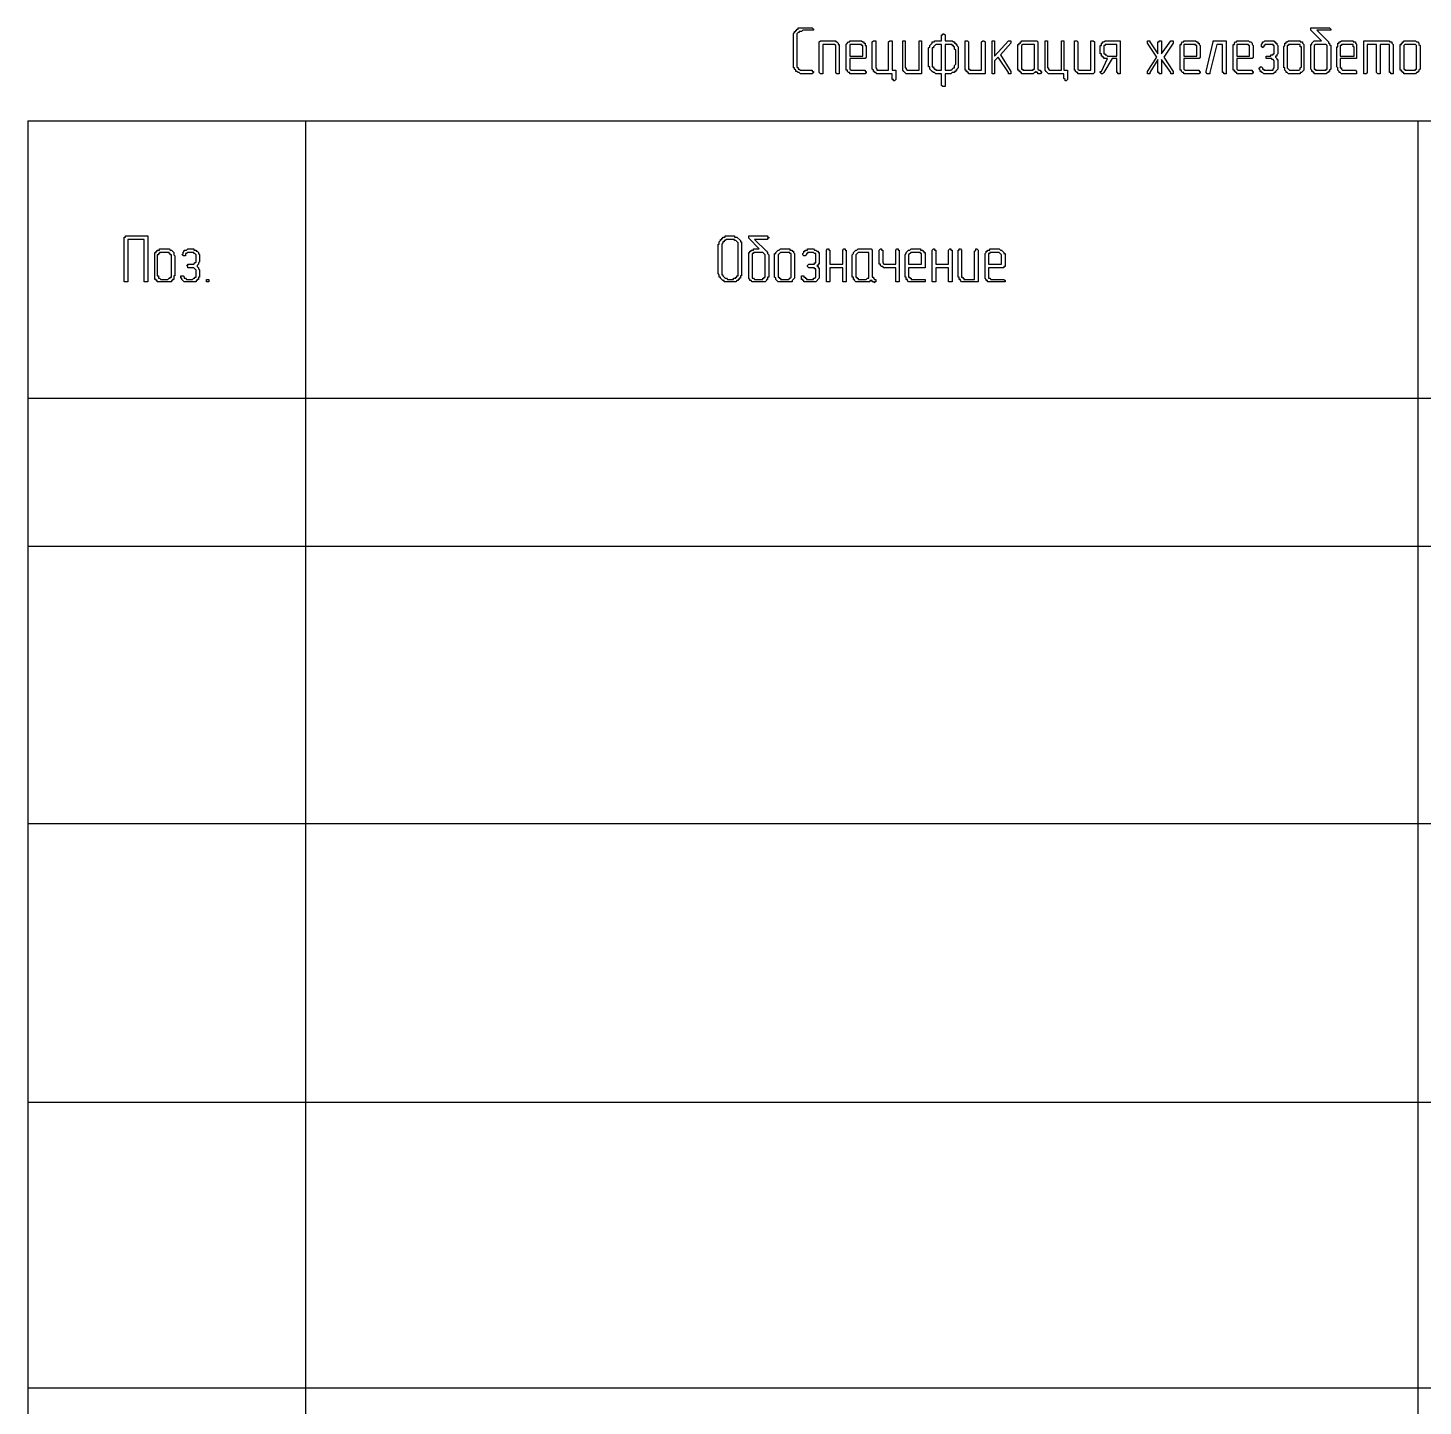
# Model space of a CAD drawing. Header units: millimetres. Extents: x 1 to 1188, y 1 to 840.
# Drawn here: x 999.8 to 1075.1, y 314.7 to 389.2 of the extents above; entities that cross this region are included whole.
import ezdxf

# ---------------------------------------------------------------- set-up
doc = ezdxf.new("R2010")
doc.units = ezdxf.units.MM
doc.layers.add('GEOMETRY', color=7, linetype='Continuous')

msp = doc.modelspace()

# ---------------------------------------------------------------- linework, layer by layer
at = {"layer": 'GEOMETRY'}
for points in [[(1042.042, 386.722), (1041.47, 386.722), (1041.407, 386.785), (1041.344, 386.785), (1041.28, 386.848), (1041.217, 386.848), (1041.217, 386.913), (1041.153, 386.977), (1041.153, 387.04), (1041.09, 387.04), (1041.09, 388.881), (1041.153, 388.944), (1041.153, 389.008), (1041.217, 389.008), (1041.217, 389.071), (1041.28, 389.071), (1041.28, 389.135), (1041.344, 389.135), (1041.344, 389.198), (1042.106, 389.198), (1042.169, 389.135), (1042.169, 389.071), (1041.597, 389.071), (1041.534, 389.008), (1041.407, 389.008), (1041.407, 388.944), (1041.344, 388.944), (1041.28, 388.881), (1041.28, 387.103), (1041.344, 387.04), (1041.344, 386.977), (1041.407, 386.977), (1041.47, 386.913), (1042.106, 386.913), (1042.106, 386.848), (1042.169, 386.848), (1042.169, 386.785), (1042.106, 386.722)], [(1049.091, 386.722), (1048.773, 386.722), (1048.709, 386.785), (1048.646, 386.785), (1048.582, 386.848), (1048.519, 386.913), (1048.456, 386.977), (1048.456, 387.103), (1048.392, 387.103), (1048.392, 388.119), (1048.456, 388.182), (1048.456, 388.246), (1048.582, 388.373), (1048.582, 388.436), (1048.709, 388.436), (1048.709, 388.501), (1049.091, 388.501), (1049.091, 388.818), (1049.154, 388.818), (1049.154, 388.881), (1049.218, 388.881), (1049.281, 388.818), (1049.281, 388.501), (1049.663, 388.501), (1049.726, 388.436), (1049.789, 388.436), (1049.789, 388.373), (1049.853, 388.373), (1049.853, 388.309), (1049.916, 388.309), (1049.916, 388.246), (1049.98, 388.182), (1049.98, 387.04), (1049.916, 386.977), (1049.916, 386.913), (1049.853, 386.913), (1049.853, 386.848), (1049.789, 386.848), (1049.789, 386.785), (1049.663, 386.785), (1049.598, 386.722), (1049.281, 386.722), (1049.281, 386.023), (1049.154, 386.023), (1049.091, 386.088)], [(1069.982, 388.436), (1069.982, 388.373), (1070.045, 388.373), (1070.045, 388.309), (1070.109, 388.246), (1070.109, 386.977), (1070.045, 386.913), (1070.045, 386.848), (1069.982, 386.848), (1069.982, 386.785), (1069.919, 386.785), (1069.855, 386.722), (1069.22, 386.722), (1069.22, 386.785), (1069.156, 386.785), (1069.156, 386.848), (1069.093, 386.848), (1069.093, 386.913), (1069.03, 386.977), (1069.03, 388.309), (1069.093, 388.309), (1069.093, 388.373), (1069.156, 388.436), (1069.22, 388.501), (1069.602, 388.501), (1069.03, 389.071), (1069.03, 389.198), (1070.045, 389.198), (1070.109, 389.135), (1070.109, 389.071), (1069.347, 389.071)], [(1043.566, 386.785), (1043.566, 386.722), (1043.439, 386.722), (1043.376, 386.785), (1043.376, 388.246), (1043.313, 388.309), (1042.677, 388.309), (1042.677, 386.722), (1042.551, 386.722), (1042.486, 386.785), (1042.486, 388.436), (1042.551, 388.501), (1043.376, 388.501), (1043.376, 388.436), (1043.439, 388.436), (1043.503, 388.373), (1043.503, 388.309), (1043.566, 388.309)], [(1044.138, 387.547), (1044.138, 386.977), (1044.202, 386.913), (1044.964, 386.913), (1044.964, 386.848), (1045.027, 386.848), (1045.027, 386.785), (1044.964, 386.722), (1044.138, 386.722), (1044.138, 386.785), (1044.073, 386.785), (1044.01, 386.848), (1044.01, 386.913), (1043.947, 386.913), (1043.947, 388.309), (1044.073, 388.436), (1044.138, 388.436), (1044.138, 388.501), (1044.772, 388.501), (1044.835, 388.436), (1044.9, 388.436), (1044.9, 388.373), (1044.964, 388.373), (1044.964, 388.246), (1045.027, 388.246), (1045.027, 387.61), (1044.964, 387.547)], [(1044.138, 387.675), (1044.835, 387.675), (1044.835, 388.246), (1044.772, 388.246), (1044.772, 388.309), (1044.138, 388.309)], [(1046.233, 386.913), (1046.233, 388.436), (1046.296, 388.501), (1046.423, 388.501), (1046.423, 386.913), (1046.614, 386.913), (1046.614, 386.405), (1046.551, 386.341), (1046.488, 386.341), (1046.488, 386.405), (1046.423, 386.405), (1046.423, 386.722), (1045.598, 386.722), (1045.534, 386.785), (1045.471, 386.785), (1045.471, 386.848), (1045.407, 386.848), (1045.407, 386.913), (1045.344, 386.977), (1045.344, 388.436), (1045.407, 388.501), (1045.534, 388.501), (1045.534, 387.04), (1045.598, 386.977), (1045.598, 386.913)], [(1048.01, 386.785), (1048.01, 386.722), (1047.185, 386.722), (1047.058, 386.848), (1046.995, 386.913), (1046.995, 388.501), (1047.122, 388.501), (1047.122, 387.04), (1047.185, 387.04), (1047.185, 386.977), (1047.248, 386.913), (1047.884, 386.913), (1047.884, 388.501), (1048.01, 388.501)], [(1049.091, 386.913), (1049.091, 388.309), (1048.773, 388.309), (1048.646, 388.182), (1048.646, 388.119), (1048.582, 388.119), (1048.582, 387.103), (1048.646, 387.103), (1048.646, 387.04), (1048.709, 386.977), (1048.773, 386.977), (1048.773, 386.913)], [(1049.281, 388.309), (1049.281, 386.913), (1049.598, 386.913), (1049.663, 386.977), (1049.726, 387.04), (1049.789, 387.04), (1049.789, 387.167), (1049.853, 387.23), (1049.853, 387.992), (1049.789, 388.056), (1049.789, 388.182), (1049.726, 388.182), (1049.726, 388.246), (1049.663, 388.246), (1049.663, 388.309)], [(1051.44, 386.785), (1051.44, 386.722), (1050.552, 386.722), (1050.552, 386.785), (1050.488, 386.785), (1050.488, 386.848), (1050.423, 386.848), (1050.423, 386.913), (1050.36, 386.913), (1050.36, 388.501), (1050.488, 388.501), (1050.552, 388.436), (1050.552, 386.977), (1050.615, 386.977), (1050.615, 386.913), (1051.25, 386.913), (1051.25, 388.436), (1051.314, 388.501), (1051.377, 388.501), (1051.44, 388.436)], [(1052.266, 387.739), (1052.838, 386.848), (1052.838, 386.722), (1052.71, 386.722), (1052.71, 386.785), (1052.139, 387.61), (1051.948, 387.42), (1051.948, 386.722), (1051.821, 386.722), (1051.821, 388.501), (1051.948, 388.501), (1051.948, 387.675), (1052.71, 388.501), (1052.838, 388.501), (1052.838, 388.373)], [(1054.425, 386.913), (1054.425, 386.848), (1054.489, 386.848), (1054.489, 386.785), (1054.425, 386.722), (1054.297, 386.722), (1054.297, 386.785), (1054.234, 386.785), (1054.17, 386.848), (1054.17, 386.785), (1054.107, 386.785), (1054.044, 386.722), (1053.408, 386.722), (1053.408, 386.785), (1053.345, 386.785), (1053.345, 386.848), (1053.281, 386.848), (1053.281, 386.913), (1053.218, 386.913), (1053.218, 388.309), (1053.281, 388.309), (1053.281, 388.373), (1053.345, 388.373), (1053.345, 388.436), (1053.408, 388.436), (1053.408, 388.501), (1054.234, 388.501), (1054.297, 388.436), (1054.297, 386.977), (1054.36, 386.913)], [(1054.107, 387.103), (1054.107, 388.309), (1053.472, 388.309), (1053.408, 388.246), (1053.408, 386.977), (1053.472, 386.977), (1053.472, 386.913), (1054.044, 386.913), (1054.044, 386.977), (1054.107, 386.977)], [(1055.568, 386.913), (1055.568, 388.501), (1055.694, 388.501), (1055.694, 386.913), (1055.885, 386.913), (1055.885, 386.405), (1055.821, 386.341), (1055.758, 386.341), (1055.758, 386.405), (1055.694, 386.468), (1055.694, 386.722), (1054.869, 386.722), (1054.742, 386.848), (1054.679, 386.913), (1054.679, 388.501), (1054.806, 388.501), (1054.806, 387.04), (1054.869, 387.04), (1054.869, 386.977), (1054.932, 386.913)], [(1057.345, 386.785), (1057.282, 386.722), (1056.456, 386.722), (1056.456, 386.785), (1056.393, 386.785), (1056.33, 386.848), (1056.33, 386.913), (1056.266, 386.913), (1056.266, 388.501), (1056.393, 388.501), (1056.456, 388.436), (1056.456, 386.977), (1056.52, 386.913), (1057.155, 386.913), (1057.155, 388.501), (1057.282, 388.501), (1057.345, 388.436)], [(1058.743, 386.785), (1058.743, 386.722), (1058.616, 386.722), (1058.616, 386.785), (1058.552, 386.785), (1058.552, 387.547), (1058.298, 387.547), (1057.854, 386.785), (1057.79, 386.722), (1057.727, 386.722), (1057.664, 386.785), (1057.664, 386.848), (1057.727, 386.848), (1058.044, 387.547), (1057.854, 387.547), (1057.854, 387.61), (1057.79, 387.61), (1057.79, 387.675), (1057.727, 387.675), (1057.727, 387.802), (1057.664, 387.802), (1057.664, 388.246), (1057.727, 388.246), (1057.727, 388.373), (1057.79, 388.373), (1057.79, 388.436), (1057.854, 388.436), (1057.917, 388.501), (1058.743, 388.501)], [(1058.552, 387.675), (1058.552, 388.309), (1057.917, 388.309), (1057.917, 388.246), (1057.854, 388.246), (1057.854, 387.802), (1057.917, 387.802), (1057.917, 387.739), (1057.981, 387.739), (1058.044, 387.675)], [(1060.965, 387.802), (1061.473, 388.501), (1061.601, 388.501), (1061.601, 388.373), (1061.092, 387.61), (1061.601, 386.848), (1061.601, 386.722), (1061.473, 386.722), (1061.473, 386.785), (1060.965, 387.484), (1060.965, 386.722), (1060.839, 386.722), (1060.839, 386.785), (1060.775, 386.785), (1060.775, 387.484), (1060.33, 386.785), (1060.33, 386.722), (1060.203, 386.722), (1060.203, 386.848), (1060.71, 387.61), (1060.203, 388.373), (1060.203, 388.501), (1060.33, 388.501), (1060.33, 388.436), (1060.775, 387.802), (1060.775, 388.436), (1060.839, 388.436), (1060.839, 388.501), (1060.965, 388.501)], [(1062.171, 387.547), (1062.171, 386.977), (1062.235, 386.913), (1062.997, 386.913), (1062.997, 386.848), (1063.06, 386.848), (1063.06, 386.785), (1062.997, 386.722), (1062.171, 386.722), (1062.171, 386.785), (1062.108, 386.785), (1062.044, 386.848), (1062.044, 386.913), (1061.981, 386.913), (1061.981, 388.309), (1062.044, 388.309), (1062.044, 388.373), (1062.108, 388.436), (1062.171, 388.436), (1062.171, 388.501), (1062.806, 388.501), (1062.87, 388.436), (1062.933, 388.436), (1062.933, 388.373), (1062.997, 388.373), (1062.997, 388.309), (1063.06, 388.246), (1063.06, 387.61), (1062.997, 387.547)], [(1062.171, 387.675), (1062.87, 387.675), (1062.87, 388.246), (1062.806, 388.246), (1062.806, 388.309), (1062.171, 388.309)], [(1064.457, 386.785), (1064.457, 386.722), (1064.331, 386.722), (1064.331, 386.785), (1064.267, 386.785), (1064.267, 388.309), (1063.95, 388.309), (1063.569, 386.785), (1063.569, 386.722), (1063.442, 386.722), (1063.378, 386.785), (1063.378, 386.848), (1063.759, 388.436), (1063.759, 388.501), (1064.457, 388.501)], [(1065.029, 387.547), (1065.029, 386.977), (1065.093, 386.913), (1065.855, 386.913), (1065.855, 386.848), (1065.918, 386.848), (1065.918, 386.785), (1065.855, 386.722), (1065.029, 386.722), (1065.029, 386.785), (1064.966, 386.785), (1064.966, 386.848), (1064.902, 386.848), (1064.902, 386.913), (1064.839, 386.913), (1064.839, 388.309), (1064.902, 388.309), (1064.902, 388.373), (1064.966, 388.436), (1065.029, 388.436), (1065.029, 388.501), (1065.664, 388.501), (1065.728, 388.436), (1065.791, 388.436), (1065.855, 388.373), (1065.855, 388.309), (1065.918, 388.246), (1065.918, 387.61), (1065.855, 387.547)], [(1065.029, 387.675), (1065.728, 387.675), (1065.728, 388.246), (1065.664, 388.246), (1065.664, 388.309), (1065.029, 388.309)], [(1067.125, 387.61), (1067.189, 387.547), (1067.189, 387.484), (1067.252, 387.484), (1067.252, 386.977), (1067.189, 386.913), (1067.125, 386.848), (1067.125, 386.785), (1067.06, 386.785), (1066.997, 386.722), (1066.49, 386.722), (1066.427, 386.785), (1066.363, 386.785), (1066.363, 386.848), (1066.298, 386.848), (1066.298, 386.913), (1066.235, 386.977), (1066.235, 387.04), (1066.298, 387.04), (1066.298, 387.103), (1066.363, 387.103), (1066.427, 387.04), (1066.427, 386.977), (1066.49, 386.977), (1066.49, 386.913), (1066.997, 386.913), (1066.997, 386.977), (1067.06, 387.04), (1067.06, 387.42), (1066.997, 387.484), (1066.934, 387.484), (1066.934, 387.547), (1066.617, 387.547), (1066.617, 387.675), (1066.87, 387.675), (1066.87, 387.739), (1066.997, 387.739), (1066.997, 387.802), (1067.06, 387.802), (1067.06, 388.246), (1066.997, 388.246), (1066.997, 388.309), (1066.553, 388.309), (1066.553, 388.246), (1066.49, 388.246), (1066.49, 388.182), (1066.427, 388.119), (1066.427, 388.182), (1066.363, 388.182), (1066.363, 388.309), (1066.427, 388.373), (1066.427, 388.436), (1066.49, 388.436), (1066.553, 388.501), (1067.06, 388.501), (1067.06, 388.436), (1067.125, 388.436), (1067.125, 388.373), (1067.189, 388.373), (1067.189, 388.309), (1067.252, 388.246), (1067.252, 387.802), (1067.189, 387.739), (1067.189, 387.675), (1067.125, 387.675)], [(1068.648, 387.103), (1068.648, 386.913), (1068.585, 386.848), (1068.521, 386.785), (1068.458, 386.785), (1068.458, 386.722), (1067.823, 386.722), (1067.759, 386.785), (1067.696, 386.785), (1067.696, 386.848), (1067.632, 386.913), (1067.632, 387.04), (1067.569, 387.04), (1067.569, 388.182), (1067.632, 388.246), (1067.632, 388.373), (1067.696, 388.373), (1067.696, 388.436), (1067.759, 388.436), (1067.823, 388.501), (1068.458, 388.501), (1068.458, 388.436), (1068.585, 388.436), (1068.585, 388.373), (1068.648, 388.309)], [(1068.521, 387.103), (1068.521, 388.182), (1068.458, 388.182), (1068.458, 388.309), (1067.823, 388.309), (1067.823, 388.246), (1067.759, 388.246), (1067.759, 387.04), (1067.886, 386.913), (1068.394, 386.913), (1068.458, 386.977), (1068.458, 387.04)], [(1069.919, 387.103), (1069.919, 388.246), (1069.855, 388.309), (1069.283, 388.309), (1069.22, 388.246), (1069.22, 386.977), (1069.283, 386.977), (1069.283, 386.913), (1069.855, 386.913), (1069.855, 386.977), (1069.919, 386.977)], [(1070.617, 387.547), (1070.617, 387.04), (1070.681, 387.04), (1070.681, 386.977), (1070.744, 386.913), (1071.443, 386.913), (1071.506, 386.848), (1071.506, 386.722), (1070.681, 386.722), (1070.617, 386.785), (1070.554, 386.785), (1070.554, 386.848), (1070.49, 386.913), (1070.49, 387.04), (1070.427, 387.103), (1070.427, 388.182), (1070.49, 388.182), (1070.49, 388.373), (1070.554, 388.373), (1070.554, 388.436), (1070.617, 388.436), (1070.681, 388.501), (1071.316, 388.501), (1071.316, 388.436), (1071.443, 388.436), (1071.443, 388.373), (1071.506, 388.309), (1071.506, 387.547)], [(1070.617, 387.675), (1071.379, 387.675), (1071.379, 388.182), (1071.316, 388.182), (1071.316, 388.309), (1070.681, 388.309), (1070.681, 388.246), (1070.617, 388.246)], [(1072.585, 388.309), (1072.078, 388.309), (1072.078, 386.785), (1072.014, 386.722), (1071.888, 386.722), (1071.888, 388.501), (1073.284, 388.501), (1073.284, 388.436), (1073.41, 388.436), (1073.41, 388.373), (1073.475, 388.309), (1073.475, 386.722), (1073.347, 386.722), (1073.347, 386.785), (1073.284, 386.785), (1073.284, 388.309), (1072.777, 388.309), (1072.777, 386.722), (1072.648, 386.722), (1072.585, 386.785)], [(1074.935, 387.103), (1074.935, 386.977), (1074.871, 386.913), (1074.871, 386.848), (1074.808, 386.848), (1074.808, 386.785), (1074.744, 386.785), (1074.681, 386.722), (1074.046, 386.722), (1074.046, 386.785), (1073.982, 386.785), (1073.982, 386.848), (1073.919, 386.848), (1073.919, 386.913), (1073.856, 386.913), (1073.856, 388.309), (1073.919, 388.309), (1073.919, 388.373), (1073.982, 388.373), (1073.982, 388.436), (1074.046, 388.436), (1074.046, 388.501), (1074.681, 388.501), (1074.744, 388.436), (1074.808, 388.436), (1074.871, 388.373), (1074.871, 388.309), (1074.935, 388.246)], [(1074.744, 387.103), (1074.744, 388.246), (1074.681, 388.309), (1074.109, 388.309), (1074.046, 388.246), (1074.046, 386.977), (1074.109, 386.977), (1074.109, 386.913), (1074.681, 386.913), (1074.681, 386.977), (1074.744, 386.977)], [(1006.228, 375.546), (1006.228, 375.482), (1006.038, 375.482), (1006.038, 377.769), (1005.148, 377.769), (1005.148, 375.482), (1004.958, 375.482), (1004.958, 377.895), (1005.021, 377.895), (1005.021, 377.959), (1006.228, 377.959)], [(1038.295, 375.991), (1038.295, 375.801), (1038.232, 375.801), (1038.232, 375.673), (1038.169, 375.673), (1038.169, 375.609), (1038.105, 375.609), (1038.105, 375.546), (1038.042, 375.546), (1037.978, 375.482), (1037.343, 375.482), (1037.343, 375.546), (1037.28, 375.546), (1037.153, 375.673), (1037.153, 375.736), (1037.089, 375.736), (1037.089, 375.864), (1037.026, 375.927), (1037.026, 377.515), (1037.089, 377.515), (1037.089, 377.642), (1037.153, 377.705), (1037.153, 377.769), (1037.216, 377.769), (1037.216, 377.832), (1037.28, 377.832), (1037.28, 377.895), (1037.406, 377.895), (1037.406, 377.959), (1037.915, 377.959), (1037.915, 377.895), (1038.042, 377.895), (1038.232, 377.705), (1038.232, 377.642), (1038.295, 377.642)], [(1038.105, 375.991), (1038.105, 377.578), (1037.978, 377.705), (1037.915, 377.705), (1037.915, 377.769), (1037.47, 377.769), (1037.406, 377.705), (1037.343, 377.705), (1037.343, 377.642), (1037.28, 377.642), (1037.28, 377.578), (1037.216, 377.515), (1037.216, 375.864), (1037.28, 375.864), (1037.28, 375.801), (1037.343, 375.736), (1037.406, 375.673), (1037.47, 375.673), (1037.533, 375.609), (1037.852, 375.609), (1037.852, 375.673), (1037.978, 375.673), (1037.978, 375.736), (1038.042, 375.736), (1038.042, 375.801), (1038.105, 375.801)], [(1039.629, 377.133), (1039.693, 377.07), (1039.693, 377.006), (1039.756, 376.943), (1039.756, 375.736), (1039.693, 375.736), (1039.693, 375.609), (1039.629, 375.609), (1039.629, 375.546), (1039.566, 375.482), (1038.867, 375.482), (1038.804, 375.546), (1038.74, 375.546), (1038.74, 375.609), (1038.677, 375.673), (1038.677, 377.07), (1038.74, 377.07), (1038.74, 377.133), (1038.804, 377.133), (1038.804, 377.197), (1038.931, 377.197), (1038.931, 377.26), (1039.248, 377.26), (1038.677, 377.832), (1038.677, 377.959), (1039.693, 377.959), (1039.693, 377.895), (1039.756, 377.895), (1039.756, 377.832), (1039.693, 377.832), (1039.693, 377.769), (1038.994, 377.769)], [(1007.689, 375.801), (1007.626, 375.801), (1007.626, 375.609), (1007.561, 375.609), (1007.561, 375.546), (1007.498, 375.546), (1007.498, 375.482), (1006.735, 375.482), (1006.735, 375.546), (1006.672, 375.546), (1006.672, 375.609), (1006.609, 375.609), (1006.609, 377.07), (1006.672, 377.07), (1006.672, 377.133), (1006.735, 377.133), (1006.735, 377.197), (1006.864, 377.197), (1006.864, 377.26), (1007.371, 377.26), (1007.434, 377.197), (1007.498, 377.197), (1007.561, 377.133), (1007.626, 377.07), (1007.626, 376.943), (1007.689, 376.88)], [(1007.498, 375.801), (1007.498, 376.943), (1007.434, 376.943), (1007.434, 377.006), (1007.371, 377.006), (1007.371, 377.07), (1006.864, 377.07), (1006.864, 377.006), (1006.8, 377.006), (1006.8, 376.943), (1006.735, 376.943), (1006.735, 375.801), (1006.8, 375.801), (1006.8, 375.673), (1006.864, 375.673), (1006.927, 375.609), (1007.307, 375.609), (1007.371, 375.673), (1007.434, 375.673), (1007.434, 375.736), (1007.498, 375.736)], [(1008.895, 376.371), (1008.895, 376.308), (1008.958, 376.244), (1008.958, 376.181), (1009.022, 376.118), (1009.022, 375.736), (1008.958, 375.736), (1008.958, 375.609), (1008.895, 375.609), (1008.895, 375.546), (1008.831, 375.546), (1008.831, 375.482), (1008.196, 375.482), (1008.069, 375.609), (1008.069, 375.673), (1008.006, 375.673), (1008.006, 375.801), (1008.133, 375.801), (1008.196, 375.736), (1008.196, 375.673), (1008.26, 375.673), (1008.323, 375.609), (1008.641, 375.609), (1008.705, 375.673), (1008.768, 375.673), (1008.768, 375.736), (1008.831, 375.736), (1008.831, 376.118), (1008.705, 376.244), (1008.388, 376.244), (1008.388, 376.308), (1008.323, 376.371), (1008.388, 376.371), (1008.388, 376.435), (1008.705, 376.435), (1008.768, 376.498), (1008.831, 376.563), (1008.831, 376.943), (1008.768, 377.006), (1008.705, 377.006), (1008.705, 377.07), (1008.388, 377.07), (1008.323, 377.006), (1008.26, 377.006), (1008.26, 376.88), (1008.133, 376.88), (1008.133, 376.943), (1008.069, 376.943), (1008.133, 377.006), (1008.133, 377.07), (1008.196, 377.133), (1008.196, 377.197), (1008.323, 377.197), (1008.388, 377.26), (1008.705, 377.26), (1008.705, 377.197), (1008.831, 377.197), (1008.831, 377.133), (1008.895, 377.133), (1008.958, 377.07), (1008.958, 377.006), (1009.022, 376.943), (1009.022, 376.563), (1008.958, 376.498), (1008.958, 376.435)], [(1039.566, 375.801), (1039.566, 376.943), (1039.439, 377.07), (1038.931, 377.07), (1038.931, 377.006), (1038.867, 377.006), (1038.867, 375.673), (1038.931, 375.673), (1038.994, 375.609), (1039.439, 375.609), (1039.439, 375.673), (1039.502, 375.673), (1039.502, 375.736), (1039.566, 375.736)], [(1041.153, 375.801), (1041.153, 375.673), (1041.027, 375.546), (1041.027, 375.482), (1040.264, 375.482), (1040.138, 375.609), (1040.138, 375.673), (1040.073, 375.736), (1040.073, 377.006), (1040.138, 377.006), (1040.138, 377.07), (1040.264, 377.197), (1040.328, 377.197), (1040.391, 377.26), (1040.898, 377.26), (1040.898, 377.197), (1041.027, 377.197), (1041.027, 377.133), (1041.09, 377.133), (1041.09, 377.07), (1041.153, 377.006)], [(1040.963, 375.801), (1040.963, 377.006), (1040.898, 377.006), (1040.898, 377.07), (1040.391, 377.07), (1040.264, 376.943), (1040.264, 375.736), (1040.328, 375.736), (1040.328, 375.673), (1040.391, 375.673), (1040.391, 375.609), (1040.835, 375.609), (1040.898, 375.673), (1040.963, 375.736)], [(1042.359, 376.371), (1042.423, 376.308), (1042.423, 376.244), (1042.486, 376.244), (1042.486, 375.673), (1042.296, 375.482), (1041.66, 375.482), (1041.66, 375.546), (1041.597, 375.546), (1041.597, 375.609), (1041.534, 375.609), (1041.534, 375.801), (1041.66, 375.801), (1041.66, 375.736), (1041.725, 375.736), (1041.725, 375.673), (1041.789, 375.673), (1041.789, 375.609), (1042.169, 375.609), (1042.169, 375.673), (1042.232, 375.673), (1042.296, 375.736), (1042.296, 376.181), (1042.232, 376.181), (1042.232, 376.244), (1041.915, 376.244), (1041.852, 376.308), (1041.852, 376.371), (1041.915, 376.435), (1042.232, 376.435), (1042.232, 376.498), (1042.296, 376.498), (1042.296, 377.006), (1042.232, 377.006), (1042.169, 377.07), (1041.852, 377.07), (1041.852, 377.006), (1041.789, 377.006), (1041.789, 376.943), (1041.725, 376.88), (1041.66, 376.88), (1041.597, 376.943), (1041.597, 377.006), (1041.66, 377.07), (1041.66, 377.133), (1041.725, 377.133), (1041.725, 377.197), (1041.852, 377.197), (1041.852, 377.26), (1042.169, 377.26), (1042.232, 377.197), (1042.296, 377.197), (1042.359, 377.133), (1042.423, 377.133), (1042.423, 377.07), (1042.486, 377.07), (1042.486, 376.435), (1042.423, 376.435), (1042.423, 376.371)], [(1043.756, 376.435), (1043.756, 377.197), (1043.82, 377.26), (1043.883, 377.26), (1043.883, 377.197), (1043.947, 377.197), (1043.947, 375.482), (1043.756, 375.482), (1043.756, 376.244), (1043.058, 376.244), (1043.058, 375.482), (1042.868, 375.482), (1042.868, 377.197), (1042.931, 377.26), (1042.994, 377.26), (1042.994, 377.197), (1043.058, 377.197), (1043.058, 376.435)], [(1045.471, 375.609), (1045.534, 375.609), (1045.534, 375.482), (1045.471, 375.482), (1045.471, 375.419), (1045.407, 375.482), (1045.344, 375.482), (1045.344, 375.546), (1045.217, 375.546), (1045.217, 375.482), (1044.455, 375.482), (1044.392, 375.546), (1044.392, 375.609), (1044.328, 375.609), (1044.328, 375.736), (1044.265, 375.736), (1044.265, 376.943), (1044.328, 377.006), (1044.328, 377.07), (1044.455, 377.197), (1044.519, 377.197), (1044.582, 377.26), (1045.281, 377.26), (1045.344, 377.197), (1045.344, 375.736), (1045.407, 375.736), (1045.407, 375.673)], [(1045.154, 375.801), (1045.154, 377.07), (1044.582, 377.07), (1044.455, 376.943), (1044.455, 375.736), (1044.519, 375.736), (1044.519, 375.673), (1044.582, 375.673), (1044.582, 375.609), (1045.027, 375.609), (1045.09, 375.673), (1045.154, 375.673)], [(1046.614, 376.435), (1046.614, 377.197), (1046.678, 377.26), (1046.741, 377.26), (1046.741, 377.197), (1046.805, 377.197), (1046.805, 375.482), (1046.614, 375.482), (1046.614, 376.244), (1045.979, 376.244), (1045.916, 376.308), (1045.852, 376.308), (1045.789, 376.371), (1045.789, 376.435), (1045.726, 376.435), (1045.726, 377.197), (1045.789, 377.26), (1045.852, 377.26), (1045.852, 377.197), (1045.916, 377.197), (1045.916, 376.498), (1045.979, 376.435)], [(1047.313, 376.244), (1047.313, 375.736), (1047.377, 375.736), (1047.377, 375.673), (1047.44, 375.673), (1047.44, 375.609), (1048.202, 375.609), (1048.202, 375.482), (1047.313, 375.482), (1047.248, 375.546), (1047.248, 375.609), (1047.185, 375.609), (1047.185, 375.736), (1047.122, 375.736), (1047.122, 376.943), (1047.185, 377.006), (1047.185, 377.07), (1047.248, 377.133), (1047.313, 377.197), (1047.377, 377.197), (1047.44, 377.26), (1047.947, 377.26), (1047.947, 377.197), (1048.075, 377.197), (1048.075, 377.133), (1048.139, 377.133), (1048.139, 377.07), (1048.202, 377.07), (1048.202, 376.244)], [(1047.313, 376.435), (1048.01, 376.435), (1048.01, 377.006), (1047.947, 377.006), (1047.947, 377.07), (1047.44, 377.07), (1047.313, 376.943)], [(1049.471, 376.435), (1049.471, 377.197), (1049.535, 377.26), (1049.598, 377.26), (1049.598, 377.197), (1049.663, 377.197), (1049.663, 375.482), (1049.471, 375.482), (1049.471, 376.244), (1048.773, 376.244), (1048.773, 375.482), (1048.582, 375.482), (1048.582, 377.197), (1048.646, 377.26), (1048.709, 377.26), (1048.709, 377.197), (1048.773, 377.197), (1048.773, 376.435)], [(1051.059, 375.546), (1051.059, 375.482), (1050.17, 375.482), (1050.106, 375.546), (1050.106, 375.609), (1050.043, 375.609), (1050.043, 375.736), (1049.98, 375.736), (1049.98, 377.197), (1050.043, 377.197), (1050.043, 377.26), (1050.106, 377.26), (1050.17, 377.197), (1050.17, 375.736), (1050.233, 375.736), (1050.233, 375.673), (1050.297, 375.673), (1050.297, 375.609), (1050.869, 375.609), (1050.869, 377.133), (1050.932, 377.197), (1050.932, 377.26), (1050.995, 377.26), (1051.059, 377.197)], [(1051.631, 376.244), (1051.631, 375.673), (1051.694, 375.673), (1051.757, 375.609), (1052.456, 375.609), (1052.519, 375.546), (1052.519, 375.482), (1051.567, 375.482), (1051.567, 375.546), (1051.504, 375.546), (1051.504, 375.609), (1051.44, 375.673), (1051.44, 377.006), (1051.504, 377.07), (1051.504, 377.133), (1051.567, 377.133), (1051.567, 377.197), (1051.694, 377.197), (1051.694, 377.26), (1052.202, 377.26), (1052.266, 377.197), (1052.329, 377.197), (1052.456, 377.07), (1052.456, 377.006), (1052.519, 377.006), (1052.519, 376.308), (1052.456, 376.308), (1052.456, 376.244)], [(1051.631, 376.435), (1052.329, 376.435), (1052.329, 376.943), (1052.202, 377.07), (1051.694, 377.07), (1051.694, 377.006), (1051.631, 377.006)], [(1009.467, 375.609), (1009.53, 375.609), (1009.53, 375.482), (1009.403, 375.482), (1009.403, 375.609)]]:
    msp.add_lwpolyline(points, close=True, dxfattribs=at)
for points in [[(999.752, 384.182), (1184.727, 384.182)], [(999.752, 384.182), (999.752, 210.192), (1184.727, 210.192)], [(1014.738, 384.182), (1014.738, 210.192)], [(1074.808, 384.182), (1074.808, 210.192)], [(999.752, 369.196), (1184.727, 369.196)], [(999.752, 361.195), (1184.727, 361.195)], [(999.752, 346.209), (1184.727, 346.209)], [(999.752, 331.159), (1184.727, 331.159)], [(999.752, 315.729), (1184.727, 315.729)]]:
    msp.add_lwpolyline(points, dxfattribs=at)

doc.saveas('drawing.dxf')
